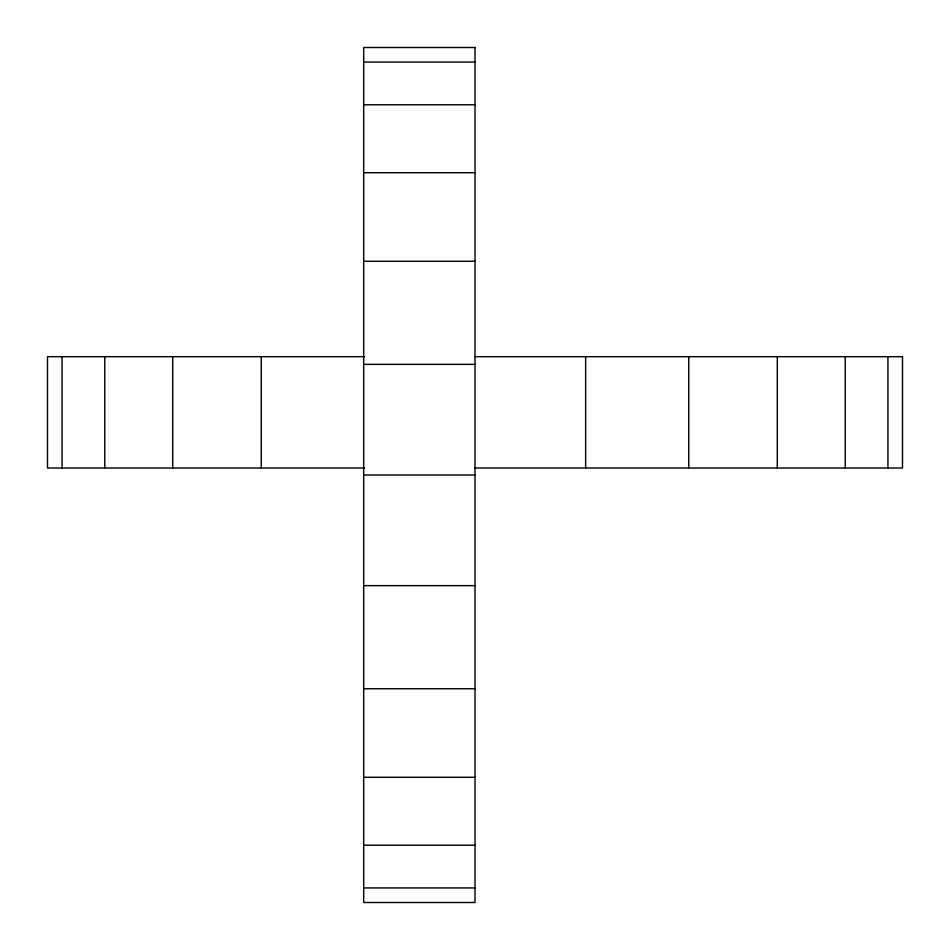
<?xml version="1.0" encoding="UTF-8"?>
<svg xmlns="http://www.w3.org/2000/svg" width="950" height="950" viewBox="0 0 950 950"><rect width="100%" height="100%" fill="white"/><g stroke="black" fill="none" stroke-linecap="round" stroke-linejoin="round"><path stroke-width="1.43" d="M363.684 62.071L475 62.071M363.684 104.773L475 104.773M363.684 172.71L475 172.71M363.684 261.25L475 261.25M364.669 356.689L47.5 356.689L47.5 468.006L364.669 468.006M475 356.689L902.5 356.689L902.5 468.006L475 468.006M363.684 364.361L475 364.361M363.684 475L475 475M363.684 585.639L475 585.639M363.684 688.75L475 688.75M363.684 777.29L475 777.29M363.684 845.227L475 845.227M363.684 887.929L475 887.929M887.929 356.689L887.929 468.006M845.227 356.689L845.227 468.006M777.29 356.689L777.29 468.006M688.75 356.689L688.75 468.006M585.639 356.689L585.639 468.006M261.25 356.689L261.25 468.006M172.71 356.689L172.71 468.006M104.773 356.689L104.773 468.006M62.071 356.689L62.071 468.006M475 47.5L363.684 47.5L363.684 902.5L475 902.5L475 47.5"/></g></svg>
